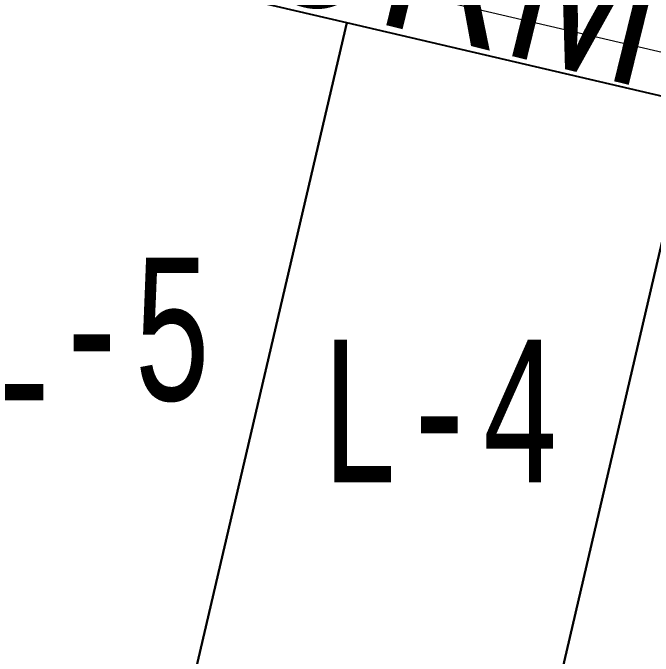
# Model space of a CAD drawing. Header units: millimetres. Extents: x 474016 to 477875, y 2288607 to 2292200.
# Drawn here: x 474261.43 to 474283.85, y 2289574.55 to 2289597.07 of the extents above; entities that cross this region are included whole.
import ezdxf
from ezdxf.enums import TextEntityAlignment as Align

# ---------------------------------------------------------------- set-up
doc = ezdxf.new("R2010")
doc.units = ezdxf.units.MM
doc.header["$LTSCALE"] = 50
for name, color, linetype, lineweight in [('BANQUETA', 251, 'Continuous', 5), ('LOTES', 6, 'Continuous', 15), ('vialidad', 5, 'Continuous', 13)]:
    doc.layers.add(name, color=color, linetype=linetype, lineweight=lineweight)
doc.layers.add('CVL_LOTIF', color=1, linetype='Continuous')
doc.layers.add('MZ Y LT', color=7, linetype='Continuous', lineweight=13, true_color=0x0d2bf2)
doc.styles.add('MONOTXT4', font='MONOTXT4.shx', dxfattribs={"width": 0.55})
doc.styles.get("Standard").update_dxf_attribs({"font": 'arial.ttf'})

msp = doc.modelspace()

# ---------------------------------------------------------------- linework, layer by layer
at = {"layer": 'BANQUETA'}
msp.add_lwpolyline([(474188.389, 2289563.586), (474310.127, 2289535.216, 0.414214), (474312.528, 2289536.71), (474323.65, 2289584.431, 0.414214), (474322.156, 2289586.833), (474200.418, 2289615.203)], format="xyb", dxfattribs=at)
at = {"layer": 'CVL_LOTIF'}
for points in [[(474273.12, 2289596.72), (474260.946, 2289599.557), (474255.272, 2289575.209), (474267.446, 2289572.372)], [(474285.294, 2289593.883), (474273.12, 2289596.72), (474267.446, 2289572.372), (474279.62, 2289569.535)], [(474297.468, 2289591.046), (474285.294, 2289593.883), (474279.62, 2289569.535), (474291.794, 2289566.698)]]:
    msp.add_lwpolyline(points, close=True, dxfattribs=at)
at = {"layer": 'LOTES'}
for p, q in [((474267.446, 2289572.372), (474273.12, 2289596.72)), ((474279.62, 2289569.535), (474285.294, 2289593.883))]:
    msp.add_line(p, q, dxfattribs=at)

# ---------------------------------------------------------------- texts
at = {"layer": 'MZ Y LT', "lineweight": 13, "style": 'MONOTXT4', "width": 0.65}
for s, p in [('L-5', (474264.196, 2289585.965)), ('L-4', (474276.37, 2289583.128))]:
    msp.add_text(s, height=5, dxfattribs=at).set_placement(p, align=Align.MIDDLE)
at = {"layer": 'vialidad', "color": 5, "width": 0.75}
msp.add_text('PALMERA FORMOSA', height=6, rotation=346.1813, dxfattribs=at).set_placement((474266.243, 2289601.763), align=Align.MIDDLE)

doc.saveas('drawing.dxf')
